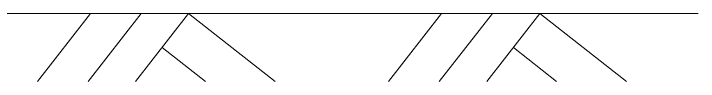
# Model space of a CAD drawing. Header units: inches. Extents: x 99 to 15695, y -7208 to 2559.
# Drawn here: x 14309.2 to 14368, y -4360 to -4354.1 of the extents above; entities that cross this region are included whole.
import ezdxf

# ---------------------------------------------------------------- set-up
doc = ezdxf.new("R2010")
doc.units = ezdxf.units.IN
doc.header["$LTSCALE"] = 96
doc.header["$MEASUREMENT"] = 0
doc.layers.add('Dimensions', color=7, linetype='Continuous', lineweight=0)
doc.layers.add('Section', color=6, linetype='Continuous', lineweight=20)

msp = doc.modelspace()

# ---------------------------------------------------------------- linework, layer by layer
at = {"layer": 'Dimensions'}
for p, q in [((14315.76, -4354.122), (14311.208, -4359.962)), ((14320.119, -4354.122), (14315.566, -4359.962)), ((14324.196, -4354.122), (14319.643, -4359.962)), ((14324.196, -4354.122), (14331.629, -4359.962)), ((14345.911, -4354.122), (14341.359, -4359.962)), ((14350.27, -4354.122), (14345.717, -4359.962)), ((14354.347, -4354.122), (14349.794, -4359.962)), ((14354.347, -4354.122), (14361.78, -4359.962)), ((14321.92, -4357.042), (14325.636, -4359.962)), ((14352.071, -4357.042), (14355.787, -4359.962))]:
    msp.add_line(p, q, dxfattribs=at)
at = {"layer": 'Section'}
msp.add_line((14279.149, -4354.122), (14367.95, -4354.122), dxfattribs=at)

doc.saveas('drawing.dxf')
